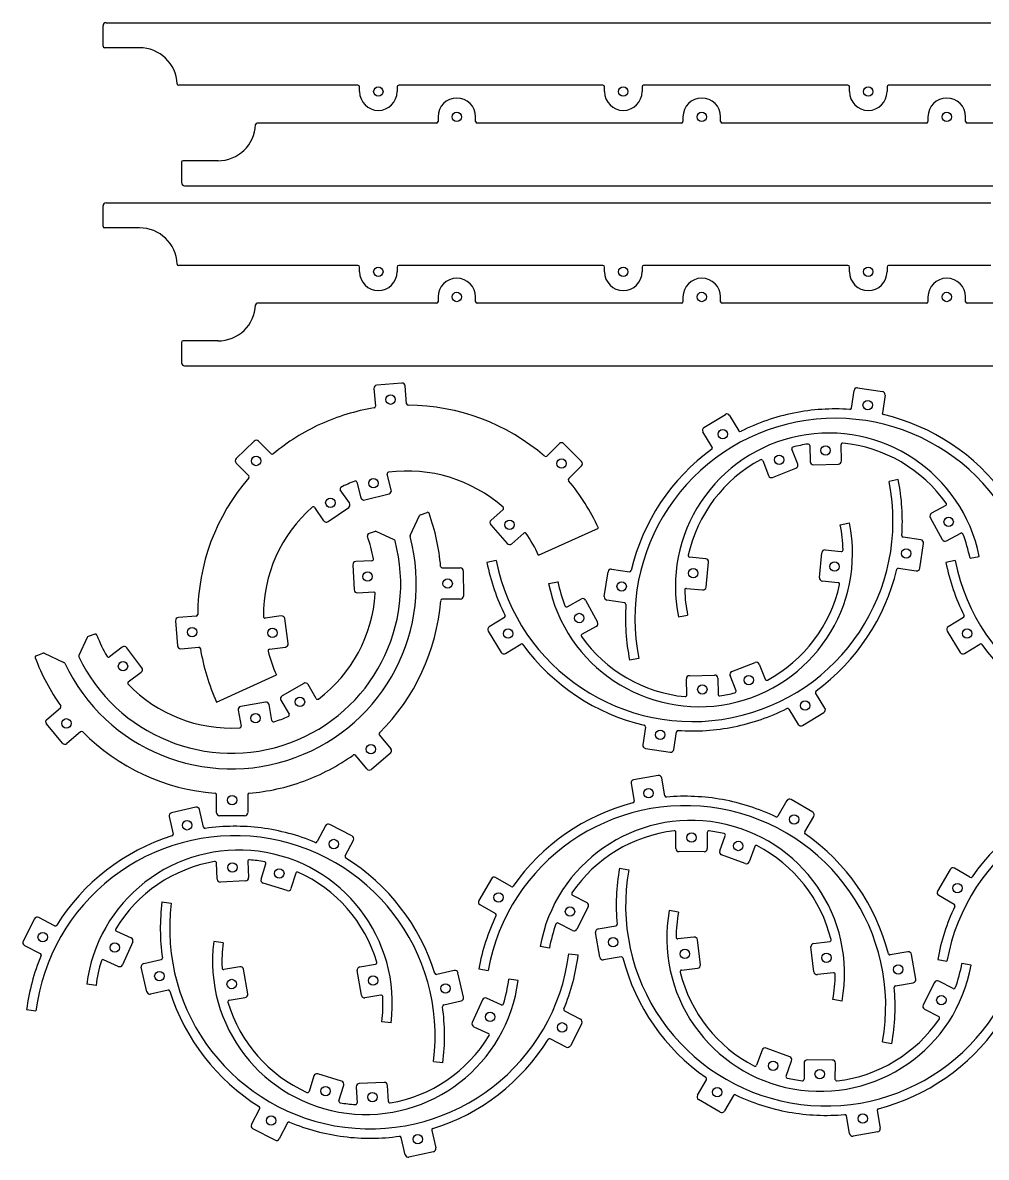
# Model space of a CAD drawing. Header units: millimetres. Extents: x -311 to 307, y -359 to 12.
# Drawn here: x -311.2 to -3.4, y -350.1 to 12.1 of the extents above; entities that cross this region are included whole.
import ezdxf

# ---------------------------------------------------------------- set-up
doc = ezdxf.new("R2010")
doc.units = ezdxf.units.MM
doc.header["$MEASUREMENT"] = 0
doc.layers.add('Default', color=18, linetype='Continuous', true_color=0x000000)

msp = doc.modelspace()

# ---------------------------------------------------------------- linework, layer by layer
at = {"layer": 'Default'}
for p, q in [((-285.52, 4.63), (-285.52, 11.13)), ((-284.52, 12.13), (-2.02, 12.13)), ((-273.84, 4.13), (-285.02, 4.13)), ((-204.1, -7.87), (-261.35, -7.87)), ((-203.6, -9.87), (-203.6, -8.37)), ((-191.6, -8.37), (-191.6, -9.87)), ((-125.87, -7.87), (-191.1, -7.87)), ((-125.37, -9.87), (-125.37, -8.37)), ((-113.37, -8.37), (-113.37, -9.87)), ((-47.64, -7.87), (-112.87, -7.87)), ((-47.14, -9.87), (-47.14, -8.37)), ((-35.14, -8.37), (-35.14, -9.87)), ((-2.02, -7.87), (-34.64, -7.87)), ((-178.54, -17.93), (-178.54, -19.43)), ((-166.54, -19.43), (-166.54, -17.93)), ((-100.31, -17.93), (-100.31, -19.43)), ((-88.31, -19.43), (-88.31, -17.93)), ((-22.07, -17.93), (-22.07, -19.43)), ((-10.07, -19.43), (-10.07, -17.93)), ((-179.04, -19.93), (-236.28, -19.93)), ((-100.81, -19.93), (-166.04, -19.93)), ((-22.57, -19.93), (-87.81, -19.93)), ((23.04, -19.93), (-9.57, -19.93)), ((-260.46, -32.43), (-260.46, -38.93)), ((-248.77, -31.93), (-259.96, -31.93)), ((-259.46, -39.93), (23.04, -39.93)), ((-285.52, -52.89), (-285.52, -46.39)), ((-284.52, -45.39), (-2.02, -45.39)), ((-273.84, -53.39), (-285.02, -53.39)), ((-204.1, -65.39), (-261.35, -65.39)), ((-203.6, -67.39), (-203.6, -65.89)), ((-191.6, -65.89), (-191.6, -67.39)), ((-125.87, -65.39), (-191.1, -65.39)), ((-125.37, -67.39), (-125.37, -65.89)), ((-113.37, -65.89), (-113.37, -67.39)), ((-47.64, -65.39), (-112.87, -65.39)), ((-47.14, -67.39), (-47.14, -65.89)), ((-35.14, -65.89), (-35.14, -67.39)), ((-2.02, -65.39), (-34.64, -65.39)), ((-178.54, -75.44), (-178.54, -76.94)), ((-166.54, -76.94), (-166.54, -75.44)), ((-100.31, -75.44), (-100.31, -76.94)), ((-88.31, -76.94), (-88.31, -75.44)), ((-22.07, -75.44), (-22.07, -76.94)), ((-10.07, -76.94), (-10.07, -75.44)), ((-179.04, -77.44), (-236.28, -77.44)), ((-100.81, -77.44), (-166.04, -77.44)), ((-22.57, -77.44), (-87.81, -77.44)), ((23.04, -77.44), (-9.57, -77.44)), ((-260.46, -89.94), (-260.46, -96.44)), ((-248.77, -89.44), (-259.96, -89.44)), ((-259.46, -97.44), (23.04, -97.44)), ((-199, -104.61), (-198.55, -110.32)), ((-188.58, -109.54), (-189.03, -103.83)), ((-46.53, -110.91), (-45.67, -105.25)), ((-35.78, -106.75), (-36.64, -112.41)), ((-85.41, -113.25), (-82.43, -118.14)), ((-90.96, -123.35), (-93.95, -118.46)), ((-231.87, -125.51), (-235.88, -121.43)), ((-139.72, -122.26), (-143.8, -126.27)), ((-59.82, -122.87), (-59.7, -128.03)), ((-49.7, -127.79), (-49.82, -122.63)), ((-63.66, -128.83), (-65.54, -124.02)), ((-243.02, -128.44), (-239, -132.52)), ((-136.79, -133.4), (-132.71, -129.39)), ((-74.86, -127.67), (-72.97, -132.48)), ((-193.46, -137.02), (-194.75, -132.02)), ((-206.82, -141.2), (-209.74, -136.95)), ((-204.43, -134.52), (-203.14, -139.52)), ((-217.98, -142.61), (-215.06, -146.87)), ((-184.17, -144.98), (-182.02, -144.19)), ((-157.77, -143.32), (-161.64, -146.74)), ((-16.37, -142.04), (-20.92, -144.49)), ((-187.4, -151.6), (-184.45, -145.24)), ((-198.65, -150.28), (-200.8, -151.07)), ((-192.52, -152.96), (-198.26, -150.3)), ((-155.01, -154.23), (-151.14, -150.81)), ((-24.32, -152.97), (-29.98, -152.11)), ((-16.17, -153.29), (-11.62, -150.84)), ((-93.05, -159.01), (-98.19, -158.5)), ((-54.88, -156.18), (-49.74, -156.69)), ((-199.63, -159.62), (-204.79, -159.9)), ((-177.19, -161.92), (-171.47, -161.91)), ((-123.09, -162.29), (-117.43, -163.15)), ((-31.48, -161.99), (-25.82, -162.85)), ((-50.72, -166.64), (-55.86, -166.14)), ((-204.24, -169.88), (-199.08, -169.6)), ((-99.17, -168.45), (-94.03, -168.96)), ((-171.45, -171.91), (-177.17, -171.92)), ((-137.29, -174.31), (-132.75, -171.85)), ((-118.93, -173.04), (-124.59, -172.18)), ((-255.74, -177.3), (-261.44, -177.75)), ((-228.59, -177.27), (-233.71, -177.94)), ((-157.29, -177.73), (-162.17, -180.71)), ((-128, -180.65), (-132.54, -183.11)), ((-10.72, -177.73), (-15.61, -180.71)), ((-290.55, -184.13), (-293.21, -189.87)), ((-288.11, -183.08), (-290.27, -183.87)), ((-279.36, -187.24), (-283.48, -190.35)), ((-260.66, -187.72), (-254.95, -187.27)), ((-232.4, -187.86), (-227.28, -187.18)), ((-156.97, -189.25), (-152.08, -186.26)), ((-10.4, -189.25), (-5.51, -186.26)), ((-306.89, -189.96), (-304.74, -189.18)), ((-304.36, -189.19), (-298, -192.14)), ((-277.45, -198.33), (-273.33, -195.21)), ((-75.94, -192.67), (-74.06, -197.48)), ((-217.46, -203.63), (-220.05, -199.16)), ((-99.09, -202.51), (-99.22, -197.35)), ((-89.22, -197.11), (-89.09, -202.27)), ((-83.37, -201.12), (-85.25, -196.31)), ((-54.97, -206.69), (-57.95, -201.8)), ((-231.59, -210.66), (-232.5, -205.57)), ((-228.7, -204.18), (-226.11, -208.65)), ((-303.49, -210.31), (-299.12, -206.62)), ((-242.34, -207.33), (-241.43, -212.42)), ((-66.49, -207), (-63.51, -211.89)), ((-228.62, -210.27), (-228.62, -210.27)), ((-228.62, -210.27), (-228.62, -210.27)), ((-112.28, -212.73), (-113.13, -218.39)), ((-292.67, -214.26), (-297.05, -217.95)), ((-197.27, -215.29), (-193.58, -219.67)), ((-103.25, -219.89), (-102.39, -214.23)), ((-201.23, -226.11), (-204.92, -221.73)), ((-116.9, -230.75), (-115.93, -236.39)), ((-106.07, -234.69), (-107.05, -229.05)), ((-249.29, -240.09), (-249.3, -234.36)), ((-239.3, -234.34), (-239.29, -240.06)), ((-67.15, -236.23), (-70.03, -241.18)), ((-264.43, -241.31), (-263.17, -246.89)), ((-253.41, -244.69), (-254.68, -239.1)), ((-61.39, -246.22), (-58.51, -241.27)), ((-214.46, -244.22), (-217.09, -249.31)), ((-208.2, -253.89), (-205.57, -248.8)), ((-102.56, -251.5), (-102.54, -246.34)), ((-92.54, -246.37), (-92.56, -251.54)), ((-88.58, -252.26), (-86.8, -247.41)), ((-77.41, -250.86), (-79.2, -255.71)), ((-249.04, -261.29), (-249.28, -256.13)), ((-239.29, -255.66), (-239.05, -260.81)), ((-235.04, -261.33), (-233.5, -256.39)), ((-223.95, -259.36), (-225.49, -264.29)), ((-155.19, -263.66), (-160.13, -260.78)), ((-8.65, -260.68), (-13.6, -257.8)), ((-135.59, -266.42), (-130.99, -268.78)), ((-18.63, -266.44), (-13.68, -269.32)), ((-165.17, -269.42), (-160.22, -272.3)), ((-300.97, -276.15), (-306.06, -273.53)), ((-281.25, -277.89), (-276.54, -280.02)), ((-135.57, -277.67), (-140.16, -275.31)), ((-127.42, -277.18), (-121.78, -276.21)), ((-310.64, -282.42), (-305.55, -285.04)), ((-96.8, -279.78), (-101.93, -280.39)), ((-58.58, -281.83), (-53.45, -281.22)), ((-120.08, -286.07), (-125.72, -287.04)), ((-28.48, -284.5), (-34.12, -285.47)), ((-280.65, -289.13), (-285.36, -287.01)), ((-272.54, -288.22), (-266.95, -286.96)), ((-241.83, -289.24), (-246.92, -290.11)), ((-203.55, -289.31), (-198.46, -288.44)), ((-100.75, -290.32), (-95.62, -289.71)), ((-173.35, -290.43), (-178.94, -291.69)), ((-52.27, -291.15), (-57.4, -291.76)), ((-264.75, -296.71), (-270.33, -297.98)), ((-32.42, -295.33), (-26.78, -294.35)), ((-14.04, -296.22), (-18.63, -293.86)), ((-245.22, -299.97), (-240.13, -299.09)), ((-196.77, -298.29), (-201.86, -299.17)), ((-176.73, -301.44), (-171.15, -300.18)), ((-158.33, -301.39), (-163.03, -299.27)), ((-138.14, -303.37), (-133.05, -305.99)), ((-23.2, -302.76), (-18.61, -305.12)), ((-167.14, -308.39), (-162.43, -310.51)), ((-137.63, -314.88), (-142.72, -312.25)), ((-75, -315.83), (-76.79, -320.67)), ((-67.4, -324.13), (-65.62, -319.28)), ((-61.64, -320), (-61.66, -325.16)), ((-51.66, -325.2), (-51.64, -320.04)), ((-218.2, -324.11), (-219.73, -329.04)), ((-95.69, -330.27), (-92.8, -325.32)), ((-210.18, -332.01), (-208.65, -327.08)), ((-204.64, -327.59), (-204.39, -332.75)), ((-194.4, -332.27), (-194.65, -327.11)), ((-84.16, -330.35), (-87.04, -335.3)), ((-238.11, -339.6), (-235.49, -334.51)), ((-47.15, -342.49), (-48.12, -336.85)), ((-38.27, -335.15), (-37.29, -340.79)), ((-226.6, -339.09), (-229.22, -344.18)), ((-189.01, -349.3), (-190.27, -343.72)), ((-180.52, -341.51), (-179.25, -347.1))]:
    msp.add_line(p, q, dxfattribs=at)
for points in [[(-190.11, -102.91), (-198.08, -103.54)], [(-44.53, -104.41), (-36.62, -105.61)], [(-93.61, -117.08), (-86.78, -112.92)], [(-237.3, -121.42), (-243, -127.03)], [(-132.7, -127.97), (-138.31, -122.27)], [(-71.68, -133.04), (-64.23, -130.13)], [(-58.67, -129.01), (-50.67, -128.82)], [(-31.57, -133.75), (-34.51, -134.34)], [(-201.92, -140.24), (-194.17, -138.24)], [(-213.67, -147.12), (-207.07, -142.59)], [(-161.72, -148.15), (-156.42, -154.14)], [(-50.08, -148.17), (-47.14, -147.57)], [(-21.32, -145.85), (-17.52, -152.89)], [(-146.42, -157.91), (-127.31, -149.2)], [(-24.68, -162.01), (-23.48, -154.11)], [(-56.76, -165.04), (-55.98, -157.08)], [(-8.64, -158.83), (-5.7, -158.24)], [(-205.73, -160.95), (-205.3, -168.94)], [(-170.47, -162.91), (-170.45, -170.91)], [(-159.99, -159.59), (-162.93, -160.19)], [(-92.94, -168.06), (-92.16, -160.1)], [(-13.42, -159.59), (-16.36, -160.19)], [(-143.22, -166.91), (-140.27, -166.32)], [(-125.43, -171.04), (-124.23, -163.13)], [(-131.39, -172.26), (-127.59, -179.3)], [(-101.77, -177.57), (-98.83, -176.98)], [(-262.36, -178.83), (-261.73, -186.8)], [(-226.42, -186.06), (-227.46, -178.13)], [(-162.51, -182.08), (-158.34, -188.91)], [(-15.94, -182.08), (-11.78, -188.91)], [(-273.13, -193.81), (-277.96, -187.43)], [(-114.41, -190.8), (-117.35, -191.4)], [(-84.69, -195.02), (-77.24, -192.1)], [(-249.24, -204.79), (-230.13, -196.08)], [(-221.42, -198.8), (-228.34, -202.81)], [(-98.24, -196.33), (-90.24, -196.13)], [(-233.66, -204.76), (-241.53, -206.17)], [(-62.13, -212.23), (-55.3, -208.06)], [(-298.46, -217.83), (-303.61, -211.71)], [(-112.29, -219.53), (-104.39, -220.73)], [(-193.7, -221.08), (-199.82, -226.23)], [(-108.2, -228.23), (-116.09, -229.59)], [(-255.87, -238.35), (-263.68, -240.11)], [(-58.87, -239.9), (-65.79, -235.87)], [(-240.29, -241.07), (-248.29, -241.08)], [(-206.01, -247.45), (-213.12, -243.79)], [(-93.56, -252.53), (-101.56, -252.51)], [(-80.48, -256.3), (-87.99, -253.54)], [(-120.57, -257.82), (-117.62, -258.36)], [(-14.97, -258.16), (-18.99, -265.07)], [(-240, -261.86), (-247.99, -262.24)], [(-226.74, -264.95), (-234.38, -262.58)], [(-161.5, -261.14), (-165.53, -268.05)], [(-266.69, -268.54), (-263.72, -268.91)], [(-130.56, -270.13), (-134.22, -277.24)], [(-101.76, -271.86), (-104.71, -271.33)], [(-307.4, -273.96), (-311.07, -281.07)], [(-126.87, -286.22), (-128.23, -278.34)], [(-276.04, -281.34), (-279.33, -288.63)], [(-247.19, -281.59), (-250.16, -281.21)], [(-94.74, -288.6), (-95.69, -280.65)], [(-142.98, -283.36), (-145.93, -282.83)], [(-136.75, -285.08), (-133.77, -285.46)], [(-58.51, -290.88), (-59.45, -282.94)], [(-25.96, -293.2), (-27.32, -285.31)], [(-271.53, -297.22), (-273.29, -289.42)], [(-18.97, -286.97), (-16.02, -287.5)], [(-8.27, -288.71), (-11.22, -288.17)], [(-239.32, -297.94), (-240.67, -290.05)], [(-203.01, -298.35), (-204.37, -290.47)], [(-170.39, -298.98), (-172.16, -291.18)], [(-165.5, -289.96), (-162.55, -290.49)], [(-152.95, -293.59), (-155.93, -293.21)], [(-287.76, -295.2), (-290.74, -294.82)], [(-19.98, -294.29), (-23.64, -301.41)], [(-164.36, -299.77), (-167.64, -307.07)], [(-49.48, -300.21), (-52.44, -299.68)], [(-309.91, -302.94), (-306.94, -303.32)], [(-193.52, -307.2), (-196.5, -306.82)], [(-132.62, -307.33), (-136.28, -314.45)], [(-36.58, -313.18), (-33.63, -313.71)], [(-66.21, -318), (-73.72, -315.23)], [(-179.96, -319.49), (-176.99, -319.87)], [(-52.63, -319.03), (-60.63, -319)], [(-209.31, -325.83), (-216.95, -323.45)], [(-195.7, -326.16), (-203.69, -326.54)], [(-88.41, -335.66), (-95.33, -331.64)], [(-230.57, -344.61), (-237.68, -340.95)], [(-38.11, -341.95), (-45.99, -343.31)], [(-180.01, -348.29), (-187.81, -350.06)]]:
    msp.add_lwpolyline(points, dxfattribs=at)
for centre in [(-197.6, -9.87), (-119.37, -9.87), (-41.14, -9.87), (-172.54, -17.93), (-94.31, -17.93), (-16.07, -17.93), (-197.6, -67.39), (-119.37, -67.39), (-41.14, -67.39), (-172.54, -75.44), (-94.31, -75.44), (-16.07, -75.44), (-193.7, -108.21), (-41.32, -109.96), (-87.6, -119.27), (-54.78, -124.42), (-236.65, -127.79), (-69.59, -127.4), (-139.07, -128.63), (-199.17, -134.88), (-212.92, -141.15), (-155.7, -148.17), (-15.46, -147.23), (-29.03, -157.31), (-97.03, -163.64), (-51.89, -161.5), (-201.02, -164.7), (-175.46, -166.92), (-119.89, -167.83), (-133.45, -177.92), (-257.06, -182.42), (-231.4, -182.68), (-156.16, -182.89), (-9.59, -182.89), (-279.14, -193.33), (-79.32, -197.75), (-94.13, -200.73), (-222.62, -204.7), (-61.32, -205.88), (-297.21, -211.55), (-236.8, -209.9), (-107.59, -215.19), (-199.98, -219.83), (-244.3, -236.07), (-111.3, -233.84), (-258.67, -244.1), (-64.84, -242.21), (-211.85, -250.07), (-97.55, -248.02), (-82.68, -250.7), (-244.21, -257.56), (-229.22, -259.47), (-12.66, -264.13), (-159.19, -267.11), (-136.39, -271.63), (-304.79, -279.8), (-281.79, -283.14), (-122.63, -281.43), (-99.68, -285.16), (-54.51, -286.38), (-31.57, -290.11), (-267.53, -292.22), (-244.43, -294.76), (-199.26, -293.65), (-176.15, -296.19), (-17.8, -299.91), (-161.9, -305.27), (-138.9, -308.6), (-71.52, -320.84), (-56.65, -323.52), (-214.46, -328.94), (-199.48, -330.85), (-89.35, -329.33), (-231.83, -338.34), (-42.9, -337.7), (-185.01, -344.3)]:
    msp.add_circle(centre, 1.5, dxfattribs=at)
for centre, radius, start, end in [((-284.52, 11.13), 1, 90, 180), ((-285.02, 4.63), 0.5, 180, 270), ((-273.84, -7.88), 12, 2.2946, 90.3042), ((-261.35, -7.37), 0.5, 182.2946, 270), ((-204.1, -8.37), 0.5, 0, 90), ((-197.6, -9.87), 6, 180, 0), ((-191.1, -8.37), 0.5, 90, 180), ((-125.87, -8.37), 0.5, 0, 90), ((-119.37, -9.87), 6, 180, 0), ((-112.87, -8.37), 0.5, 90, 180), ((-47.64, -8.37), 0.5, 0, 90), ((-41.14, -9.87), 6, 180, 0), ((-34.64, -8.37), 0.5, 90, 180), ((-172.54, -17.93), 6, 360, 180), ((-94.31, -17.93), 6, 360, 180), ((-16.07, -17.93), 6, 360, 180), ((-248.77, -19.93), 12, 269.6958, 357.7054), ((-236.28, -20.43), 0.5, 90, 177.7054), ((-179.04, -19.43), 0.5, 270, 0), ((-166.04, -19.43), 0.5, 180, 270), ((-100.81, -19.43), 0.5, 270, 360), ((-87.81, -19.43), 0.5, 180, 270), ((-22.57, -19.43), 0.5, 270, 360), ((-9.57, -19.43), 0.5, 180, 270), ((-259.96, -32.43), 0.5, 90, 180), ((-259.46, -38.93), 1, 180, 270), ((-284.52, -46.39), 1, 90, 180), ((-285.02, -52.89), 0.5, 180, 270), ((-273.84, -65.39), 12, 2.2946, 90.3042), ((-261.35, -64.89), 0.5, 182.2946, 270), ((-204.1, -65.89), 0.5, 0, 90), ((-197.6, -67.39), 6, 180, 0), ((-191.1, -65.89), 0.5, 90, 180), ((-125.87, -65.89), 0.5, 0, 90), ((-119.37, -67.39), 6, 180, 0), ((-112.87, -65.89), 0.5, 90, 180), ((-47.64, -65.89), 0.5, 0, 90), ((-41.14, -67.39), 6, 180, 0), ((-34.64, -65.89), 0.5, 90, 180), ((-172.54, -75.44), 6, 360, 180), ((-94.31, -75.44), 6, 360, 180), ((-16.07, -75.44), 6, 360, 180), ((-248.77, -77.44), 12, 269.6958, 357.7054), ((-236.28, -77.94), 0.5, 90, 177.7054), ((-179.04, -76.94), 0.5, 270, 0), ((-166.04, -76.94), 0.5, 180, 270), ((-100.81, -76.94), 0.5, 270, 0), ((-87.81, -76.94), 0.5, 180, 270), ((-22.57, -76.94), 0.5, 270, 0), ((-9.57, -76.94), 0.5, 180, 270), ((-259.96, -89.94), 0.5, 90, 180), ((-259.46, -96.44), 1, 180, 270), ((-198, -104.54), 1, 94.5087, 184.5089), ((-190.03, -103.91), 1, 4.5089, 94.5087), ((-44.68, -105.4), 1, 81.3787, 171.3789), ((-36.77, -106.6), 1, 351.3789, 81.3787), ((-188.28, -177), 67, 99.1825, 114.5088), ((-199.05, -110.36), 0.5, 279.1825, 4.5089), ((-188.08, -109.5), 0.5, 184.5089, 269.835), ((-188.28, -177), 67, 49.1825, 89.835), ((-51.67, -178.18), 67, 86.0526, 101.3787), ((-47.02, -110.84), 0.5, 266.0526, 351.3789), ((-51.67, -178.18), 64, 101.3787, 191.3787), ((-86.26, -113.77), 1, 31.3785, 121.3788), ((-51.67, -178.18), 67, 101.3787, 116.7049), ((-51.67, -178.18), 64, 11.3787, 101.3787), ((-36.15, -112.49), 0.5, 171.3789, 256.7049), ((-51.67, -178.18), 67, 36.0526, 76.7049), ((-188.28, -177), 67, 114.5088, 129.835), ((-93.09, -117.94), 1, 121.3788, 211.3785), ((-82, -117.88), 0.5, 211.3785, 296.7049), ((-53.74, -167.9), 49, 11.3787, 101.3787), ((-236.6, -122.13), 1, 44.5086, 134.5088), ((-139.02, -122.97), 1, 44.5088, 134.5086), ((-53.74, -167.9), 49, 101.3787, 191.3787), ((-53.74, -167.9), 46, 101.3787, 104.4357), ((-53.74, -167.9), 46, 98.3217, 101.3787), ((-60.32, -122.88), 0.5, 1.3786, 98.3217), ((-49.32, -122.62), 0.5, 84.4357, 181.3785), ((-53.74, -167.9), 46, 35.3218, 84.4357), ((-231.51, -125.16), 0.5, 224.5086, 309.835), ((-144.15, -125.91), 0.5, 229.1825, 314.5086), ((-51.67, -178.18), 67, 126.0526, 166.7049), ((-91.39, -123.61), 0.5, 306.0526, 31.3785), ((-65.08, -123.84), 0.5, 104.4357, 201.3789), ((-242.3, -127.74), 1, 134.5088, 224.5086), ((-133.41, -128.67), 1, 314.5086, 44.5088), ((-53.74, -167.9), 46, 118.3218, 167.4356), ((-75.32, -127.85), 0.5, 21.379, 118.3218), ((-64.59, -129.2), 1, 291.3788, 21.3789), ((-58.7, -128.01), 1, 181.3786, 271.3786), ((-50.7, -127.82), 1, 271.3786, 1.3785), ((-188.28, -177), 67, 139.1825, 179.835), ((-239.36, -132.87), 0.5, 319.1825, 44.5086), ((-194.27, -131.89), 0.5, 97.5657, 194.5084), ((-188.28, -177), 46, 48.4518, 97.5657), ((-136.44, -133.76), 0.5, 134.5086, 219.835), ((-72.04, -132.11), 1, 201.379, 291.3788), ((-97.25, -146.97), 67, 356.0526, 11.3787), ((-209.33, -136.66), 0.5, 117.5657, 214.5088), ((-188.28, -177), 46, 114.5088, 117.5657), ((-188.28, -177), 46, 111.4518, 114.5088), ((-204.92, -134.65), 0.5, 14.5087, 111.4518), ((-194.42, -137.27), 1, 284.5086, 14.5084), ((-188.28, -177), 67, 24.5088, 39.835), ((-97.25, -146.97), 64, 281.3787, 11.3787), ((-207.64, -141.77), 1, 304.5089, 34.5088), ((-202.17, -139.27), 1, 194.5087, 284.5086), ((-188.28, -177), 46, 131.4518, 180.5657), ((-218.4, -142.89), 0.5, 34.5091, 131.4518), ((-181.85, -144.66), 0.5, 19.7013, 110.1321), ((-244.46, -167.08), 67, 4.8058, 19.7013), ((-158.1, -142.94), 0.5, 311.5086, 48.4518), ((-20.44, -145.37), 1, 118.3786, 208.3791), ((-16.61, -141.6), 0.5, 298.3786, 35.3218), ((-214.23, -146.3), 1, 214.5091, 304.5089), ((-184, -145.45), 0.5, 110.1321, 155.132), ((-160.97, -147.49), 1, 131.5086, 221.5092), ((-95.18, -157.24), 49, 281.3787, 11.3787), ((-95.18, -157.24), 46, 1.3218, 11.3787), ((-244.46, -167.08), 59, 290.1321, 14.869), ((-200.63, -151.54), 0.5, 110.1321, 199.516), ((-244.46, -167.08), 46, 10.0749, 19.516), ((-198.47, -150.75), 0.5, 65.1323, 110.1321), ((-186.95, -151.81), 0.5, 155.132, 194.869), ((-150.81, -151.18), 0.5, 34.5657, 131.5088), ((-188.28, -177), 46, 24.5088, 34.5657), ((-29.91, -151.61), 0.5, 176.0526, 261.3789), ((-11.38, -151.28), 0.5, 21.4357, 118.3788), ((-53.74, -167.9), 46, 11.3787, 21.4357), ((-244.46, -167.08), 54, 290.1321, 14.798), ((-192.73, -153.41), 0.5, 14.798, 65.1323), ((-155.67, -153.48), 1, 221.5092, 311.5088), ((-24.47, -153.96), 1, 351.3787, 81.3789), ((-16.64, -152.41), 1, 208.3791, 298.3788), ((-199.66, -159.12), 0.5, 273.132, 10.0749), ((-98.14, -158.01), 0.5, 167.4356, 264.3788), ((-93.15, -160), 1, 354.3783, 84.3788), ((-54.98, -157.18), 1, 84.3786, 174.3783), ((-49.69, -156.19), 0.5, 264.3786, 1.3218), ((-204.74, -160.9), 1, 93.132, 183.1317), ((-177.19, -161.42), 0.5, 184.8058, 270.1323), ((-171.47, -162.91), 1, 0.1321, 90.1323), ((-97.25, -146.97), 67, 191.3787, 206.7049), ((-97.25, -146.97), 64, 191.3787, 281.3787), ((-123.24, -163.28, -9.27), 1, 81.3789, 171.3787), ((-117.36, -162.66), 0.5, 261.3789, 346.7049), ((-97.25, -146.97), 67, 306.0526, 346.7049), ((-31.56, -162.49), 0.5, 81.3789, 166.7049), ((-25.67, -161.86), 1, 261.3789, 351.3787), ((49.32, -146.97), 67, 191.3787, 206.7049), ((49.32, -146.97), 64, 191.3787, 281.3787), ((-95.18, -157.24), 46, 191.3787, 201.4357), ((-55.76, -165.14), 1, 174.3783, 264.3788), ((-244.46, -167.08), 46, 307.0749, 356.1892), ((-204.3, -168.88), 1, 183.1317, 273.1322), ((-199.06, -170.1), 0.5, 356.1892, 93.1322), ((-95.18, -157.24), 49, 191.3787, 281.3787), ((-99.22, -168.95), 0.5, 84.3786, 181.3218), ((-53.74, -167.9), 46, 181.3218, 191.3787), ((-93.93, -167.97), 1, 264.3786, 354.3783), ((-95.18, -157.24), 46, 298.3218, 347.4356), ((-50.77, -167.14), 0.5, 347.4356, 84.3788), ((-244.46, -167.08), 67, 314.8058, 355.4584), ((-177.17, -172.42), 0.5, 90.1323, 175.4584), ((-171.45, -170.91), 1, 270.1323, 0.1321), ((-132.27, -172.73), 1, 28.3791, 118.3788), ((-124.44, -171.19), 1, 171.3787, 261.3789), ((-119.01, -173.53), 0.5, 356.0526, 81.3789), ((-51.67, -178.18), 67, 176.0526, 191.3787), ((-255.78, -176.8), 0.5, 274.5089, 359.835), ((-233.77, -177.45), 0.5, 180.5657, 277.5089), ((-228.46, -178.26), 1, 7.5084, 97.5089), ((-157.55, -177.3), 0.5, 301.3785, 26.7049), ((-137.53, -173.87), 0.5, 201.4357, 298.3788), ((-10.98, -177.3), 0.5, 301.3785, 26.7049), ((-261.36, -178.75), 1, 94.5089, 184.5087), ((-161.65, -181.56), 1, 121.3785, 211.3788), ((-128.47, -179.77), 1, 298.3786, 28.3791), ((-15.09, -181.56), 1, 121.3785, 211.3788), ((-290.1, -184.34), 0.5, 110.1321, 155.1319), ((-287.94, -183.55), 0.5, 20.7482, 110.1321), ((-244.46, -167.08), 46, 200.7482, 210.1893), ((-132.3, -183.55), 0.5, 118.3786, 215.3218), ((-95.18, -157.24), 46, 215.3218, 264.4357), ((-278.76, -188.03), 1, 37.1325, 127.1322), ((-260.74, -186.72), 1, 184.5087, 274.5089), ((-254.91, -187.77), 0.5, 9.1825, 94.5089), ((-188.28, -177), 67, 189.1825, 204.5088), ((-232.33, -188.35), 0.5, 97.5087, 194.4518), ((-227.41, -186.19), 1, 277.5087, 7.5084), ((-151.82, -186.69), 0.5, 36.0526, 121.3785), ((-97.25, -146.97), 67, 216.0526, 256.7049), ((-5.25, -186.69), 0.5, 36.0526, 121.3785), ((49.32, -146.97), 67, 216.0526, 256.7049), ((-306.72, -190.43), 0.5, 110.1321, 200.5629), ((-244.46, -167.08), 67, 200.5629, 215.4584), ((-304.57, -189.64), 0.5, 65.1322, 110.1321), ((-292.76, -190.08), 0.5, 155.1319, 205.4662), ((-244.46, -167.08), 54, 205.4662, 290.1321), ((-283.79, -189.96), 0.5, 210.1893, 307.1322), ((-188.28, -177), 46, 194.4518, 204.5088), ((-157.49, -188.39), 1, 211.3788, 301.3785), ((-10.92, -188.39), 1, 211.3788, 301.3785), ((-298.21, -192.59), 0.5, 25.3952, 65.1322), ((-244.46, -167.08), 59, 205.3952, 290.1321), ((-273.93, -194.41), 1, 307.132, 37.1325), ((-84.32, -195.95), 1, 111.3788, 201.3789), ((-76.87, -193.03), 1, 21.379, 111.3788), ((-277.15, -198.73), 0.5, 127.132, 224.075), ((-244.46, -167.08), 46, 224.075, 273.1893), ((-220.92, -199.66), 1, 30.1324, 120.1322), ((-98.22, -197.33), 1, 91.3786, 181.3785), ((-90.22, -197.13), 1, 1.3786, 91.3786), ((-73.59, -197.29), 0.5, 201.379, 298.3218), ((-227.84, -203.68), 1, 120.1322, 210.1322), ((-99.59, -202.53), 0.5, 264.4357, 1.3785), ((-88.59, -202.26), 0.5, 181.3786, 278.3217), ((-95.18, -157.24), 46, 278.3217, 281.3787), ((-95.18, -157.24), 46, 281.3787, 284.4357), ((-83.84, -201.3), 0.5, 284.4357, 21.3789), ((-57.52, -201.54), 0.5, 126.0526, 211.3785), ((-299.44, -206.23), 0.5, 310.1319, 35.4584), ((-241.36, -207.16), 1, 100.132, 190.1319), ((-233.48, -205.75), 1, 10.132, 100.132), ((-217.03, -203.38), 0.5, 210.1324, 307.0749), ((-244.46, -167.08), 46, 290.1321, 293.1893), ((-226.54, -208.9), 0.5, 293.1893, 30.1322), ((-97.25, -146.97), 67, 281.3787, 296.7049), ((-66.91, -207.27), 0.5, 31.3785, 116.7049), ((-55.82, -207.21), 1, 301.3788, 31.3785), ((-302.85, -211.07), 1, 130.1319, 220.1321), ((-241.93, -212.51), 0.5, 273.1893, 10.1319), ((-231.1, -210.57), 0.5, 190.132, 287.0749), ((-244.46, -167.08), 46, 287.0749, 290.1321), ((-112.77, -212.66), 0.5, 351.3789, 76.7049), ((-97.25, -146.97), 67, 266.0526, 281.3787), ((-62.65, -211.37), 1, 211.3785, 301.3788), ((-292.35, -214.64), 0.5, 44.8058, 130.1319), ((-244.46, -167.08), 67, 224.8058, 265.4584), ((-196.89, -214.97), 0.5, 134.8058, 220.1319), ((-101.89, -214.3), 0.5, 86.0526, 171.3789), ((-297.69, -217.19), 1, 220.1321, 310.1319), ((-194.35, -220.31), 1, 310.1321, 40.1319), ((-112.14, -218.54), 1, 171.3789, 261.3787), ((-104.24, -219.74), 1, 261.3787, 351.3789), ((-244.46, -167.08), 67, 290.1321, 305.4584), ((-205.3, -222.06), 0.5, 40.1319, 125.4584), ((-200.46, -225.47), 1, 220.1319, 310.1321), ((-244.46, -167.08), 67, 274.8058, 290.1321), ((-115.92, -230.58), 1, 99.7874, 189.7871), ((-108.03, -229.22), 1, 9.7871, 99.7874), ((-249.8, -234.36), 0.5, 0.1323, 85.4584), ((-238.8, -234.34), 0.5, 94.8058, 180.1323), ((-105.58, -234.61), 0.5, 189.7871, 275.1135), ((-99.57, -301.83), 67, 79.7873, 95.1135), ((46.97, -298.85), 64, 79.7873, 169.7873), ((46.97, -298.85), 67, 104.4612, 145.1135), ((-255.65, -239.32), 1, 12.7424, 102.7426), ((-99.57, -301.83), 64, 79.7873, 169.7873), ((-99.57, -301.83), 67, 104.4612, 145.1135), ((-116.42, -236.48), 0.5, 284.4612, 9.7871), ((-99.57, -301.83), 64, 349.7873, 79.7873), ((-99.57, -301.83), 67, 64.4612, 79.7873), ((-66.29, -236.74), 1, 59.7873, 149.7875), ((-263.46, -241.09), 1, 102.7426, 192.7424), ((-248.29, -240.08), 1, 180.1323, 270.1321), ((-240.29, -240.07), 1, 270.1321, 0.1323), ((-97.71, -291.52), 49, 79.7873, 169.7873), ((-70.47, -240.93), 0.5, 244.4612, 329.7875), ((-59.38, -240.76), 1, 329.7875, 59.7873), ((-252.93, -244.58), 0.5, 192.7424, 278.0687), ((-243.45, -311.41), 67, 82.7426, 98.0687), ((-243.45, -311.41), 67, 67.4164, 82.7426), ((-213.57, -244.68), 1, 62.7425, 152.7428), ((-97.71, -291.52), 46, 96.7304, 145.8442), ((-103.04, -246.33), 0.5, 359.7876, 96.7304), ((-92.04, -246.38), 0.5, 82.8443, 179.7875), ((-97.71, -291.52), 46, 79.7873, 82.8443), ((-97.71, -291.52), 46, 76.7303, 79.7873), ((-97.71, -291.52), 49, 349.7873, 79.7873), ((-60.96, -246.47), 0.5, 149.7875, 235.1135), ((-243.45, -311.41), 64, 82.7426, 172.7426), ((-243.45, -311.41), 67, 107.4165, 148.0687), ((-263.66, -247), 0.5, 287.4165, 12.7424), ((-243.45, -311.41), 64, 352.7426, 82.7426), ((-217.53, -249.08), 0.5, 247.4164, 332.7428), ((-206.46, -248.34), 1, 332.7428, 62.7425), ((-87.26, -247.24), 0.5, 339.7872, 76.7303), ((-99.57, -301.83), 67, 14.4612, 55.1135), ((-242.13, -301.01), 49, 82.7426, 172.7426), ((-242.13, -301.01), 49, 352.7426, 82.7426), ((-101.56, -251.51), 1, 179.7876, 269.7874), ((-93.56, -251.53), 1, 269.7874, 359.7875), ((-87.64, -252.6), 1, 159.7872, 249.7872), ((-76.94, -251.04), 0.5, 62.8443, 159.7871), ((-97.71, -291.52), 46, 13.7304, 62.8443), ((-242.13, -301.01), 46, 99.6856, 148.7995), ((-249.78, -256.16), 0.5, 2.7428, 99.6856), ((-238.8, -255.63), 0.5, 85.7996, 182.7427), ((-242.13, -301.01), 46, 82.7426, 85.7996), ((-242.13, -301.01), 46, 79.6856, 82.7426), ((-233.98, -256.24), 0.5, 342.7425, 79.6856), ((-207.75, -254.12), 0.5, 152.7428, 238.0687), ((-243.45, -311.41), 67, 17.4165, 58.0687), ((-80.13, -255.37), 1, 249.7872, 339.7871), ((-223.48, -259.51), 0.5, 65.7995, 162.7423), ((-242.13, -301.01), 46, 16.6857, 65.7995), ((-160.64, -261.64), 1, 59.7875, 149.7873), ((-54.63, -269.7), 67, 169.7873, 185.1135), ((-54.63, -269.7), 64, 169.7873, 259.7873), ((-14.1, -258.66), 1, 59.7875, 149.7873), ((-8.4, -260.25), 0.5, 239.7875, 325.1135), ((-248.04, -261.25), 1, 182.7428, 272.7427), ((-240.05, -260.86), 1, 272.7427, 2.7427), ((-234.08, -261.62), 1, 162.7425, 252.7425), ((-226.44, -264), 1, 252.7425, 342.7423), ((-154.93, -263.23), 0.5, 239.7875, 325.1135), ((-135.36, -265.97), 0.5, 145.8442, 242.7874), ((-18.13, -265.57), 1, 149.7873, 239.7875), ((-200.23, -277), 67, 172.7426, 188.0687), ((-200.23, -277), 64, 172.7426, 262.7426), ((-164.66, -268.56), 1, 149.7873, 239.7875), ((-131.45, -269.67), 1, 332.7869, 62.7874), ((-56.49, -280.02), 49, 169.7873, 259.7873), ((46.97, -298.85), 67, 154.4612, 169.7873), ((-13.93, -269.75), 0.5, 334.4612, 59.7875), ((-306.51, -274.42), 1, 62.7428, 152.7425), ((-99.57, -301.83), 67, 154.4612, 169.7873), ((-160.47, -272.73), 0.5, 334.4612, 59.7875), ((-140.39, -275.76), 0.5, 62.7872, 159.7304), ((-56.49, -280.02), 46, 169.7873, 179.8443), ((-300.74, -275.71), 0.5, 242.7428, 328.0687), ((-281.05, -277.44), 0.5, 148.7995, 245.7427), ((-97.71, -291.52), 46, 159.7304, 169.7873), ((-135.11, -276.79), 1, 242.7872, 332.7869), ((-127.25, -278.17), 1, 99.7871, 189.7874), ((-121.86, -275.72), 0.5, 279.7871, 5.1135), ((-310.18, -281.53), 1, 152.7425, 242.7428), ((-276.95, -280.93), 1, 335.7422, 65.7427), ((-201.56, -287.4), 49, 172.7426, 262.7426), ((-201.56, -287.4), 46, 172.7426, 182.7995), ((-101.99, -279.89), 0.5, 179.8443, 276.7874), ((-96.68, -280.77), 1, 6.7877, 96.7874), ((-54.63, -269.7), 64, 259.7873, 349.7873), ((-58.46, -282.82), 1, 96.7872, 186.7877), ((-53.51, -280.72), 0.5, 276.7872, 13.7304), ((-243.45, -311.41), 67, 157.4164, 172.7426), ((-305.77, -285.48), 0.5, 337.4164, 62.7428), ((-200.23, -277), 64, 262.7426, 352.7426), ((-200.23, -277), 67, 337.4164, 352.7426), ((-119.99, -286.56), 0.5, 14.4612, 99.7871), ((-34.21, -284.98), 0.5, 194.4612, 279.7871), ((-28.31, -285.48, -9.27), 1, 9.7874, 99.7871), ((-242.13, -301.01), 46, 162.6856, 172.7426), ((-285.57, -287.47), 0.5, 65.7425, 162.6856), ((-280.24, -288.22), 1, 245.7425, 335.7422), ((-272.32, -289.2), 1, 102.7424, 192.7426), ((-267.06, -286.47), 0.5, 282.7424, 8.0687), ((-247, -289.62), 0.5, 182.7995, 279.7427), ((-241.66, -290.22), 1, 9.743, 99.7427), ((-203.38, -290.3), 1, 99.7425, 189.743), ((-198.55, -287.94), 0.5, 279.7425, 16.6857), ((-125.89, -286.05), 1, 189.7874, 279.7871), ((-54.63, -269.7), 67, 194.4612, 235.1135), ((-95.74, -288.72), 1, 276.7872, 6.7877), ((-56.49, -280.02), 49, 259.7873, 349.7873), ((-56.49, -280.02), 46, 339.7304, 349.7873), ((-179.05, -291.2), 0.5, 197.4165, 282.7424), ((-173.13, -291.4), 1, 12.7426, 102.7424), ((-201.56, -287.4), 46, 342.6856, 352.7426), ((-100.69, -290.82), 0.5, 96.7872, 193.7304), ((-56.49, -280.02), 46, 193.7304, 242.8443), ((-57.52, -290.76), 1, 186.7877, 276.7874), ((-97.71, -291.52), 46, 349.7873, 359.8443), ((-52.21, -291.64), 0.5, 359.8443, 96.7874), ((-26.95, -293.37), 1, 279.7871, 9.7874), ((-264.64, -297.2), 0.5, 17.4165, 102.7424), ((-201.56, -287.4), 49, 262.7426, 352.7426), ((-99.57, -301.83), 67, 349.7873, 5.1135), ((-32.34, -295.82), 0.5, 99.7871, 185.1135), ((-19.09, -294.75), 1, 62.7872, 152.7869), ((-13.81, -295.78), 0.5, 242.7872, 339.7304), ((-270.55, -297), 1, 192.7426, 282.7424), ((-200.23, -277), 67, 197.4165, 238.0687), ((-245.14, -300.46), 0.5, 99.7425, 196.6857), ((-201.56, -287.4), 46, 196.6857, 245.7995), ((-240.3, -298.11), 1, 279.7425, 9.743), ((-202.03, -298.18), 1, 189.743, 279.7427), ((-196.68, -298.79), 0.5, 2.7995, 99.7427), ((-242.13, -301.01), 46, 352.7426, 2.7995), ((-171.37, -299.2), 1, 282.7424, 12.7426), ((-163.45, -300.18), 1, 65.7425, 155.7422), ((-176.62, -301.93), 0.5, 102.7424, 188.0687), ((-243.45, -311.41), 67, 352.7426, 8.0687), ((-158.12, -300.94), 0.5, 245.7425, 342.6856), ((-137.91, -302.92), 0.5, 157.4164, 242.7428), ((-22.75, -301.87), 1, 152.7869, 242.7874), ((-166.73, -307.48), 1, 155.7422, 245.7427), ((-133.51, -306.88), 1, 332.7425, 62.7428), ((-56.49, -280.02), 46, 276.7304, 325.8442), ((-18.84, -305.56), 0.5, 325.8442, 62.7874), ((-201.56, -287.4), 46, 279.6856, 328.7995), ((-162.64, -310.97), 0.5, 328.7995, 65.7427), ((-54.63, -269.7), 67, 284.4612, 325.1135), ((-200.23, -277), 67, 287.4165, 328.0687), ((-142.95, -312.7), 0.5, 62.7428, 148.0687), ((-137.17, -313.99), 1, 242.7428, 332.7425), ((-74.06, -316.17), 1, 69.7872, 159.7871), ((-66.56, -318.94), 1, 339.7872, 69.7872), ((-77.26, -320.5), 0.5, 242.8443, 339.7871), ((-60.64, -320), 1, 89.7874, 179.7875), ((-52.64, -320.03), 1, 359.7876, 89.7874), ((-217.24, -324.41), 1, 72.7425, 162.7423), ((-209.6, -326.78), 1, 342.7425, 72.7425), ((-93.24, -325.07), 0.5, 329.7875, 55.1135), ((-66.93, -324.3), 0.5, 159.7872, 256.7303), ((-56.49, -280.02), 46, 256.7303, 259.7873), ((-56.49, -280.02), 46, 259.7873, 262.8443), ((-62.16, -325.16), 0.5, 262.8443, 359.7875), ((-51.16, -325.2), 0.5, 179.7876, 276.7304), ((-220.21, -328.9), 0.5, 245.7995, 342.7423), ((-203.64, -327.54), 1, 92.7427, 182.7427), ((-195.65, -327.16), 1, 2.7428, 92.7427), ((-209.7, -332.16), 0.5, 162.7425, 259.6856), ((-201.56, -287.4), 46, 259.6856, 262.7426), ((-201.56, -287.4), 46, 262.7426, 265.7996), ((-204.89, -332.77), 0.5, 265.7996, 2.7427), ((-193.9, -332.25), 0.5, 182.7428, 279.6856), ((-94.82, -330.77), 1, 149.7875, 239.7873), ((-83.73, -330.61), 0.5, 64.4612, 149.7875), ((-54.63, -269.7), 67, 244.4612, 259.7873), ((-235.93, -334.28), 0.5, 332.7428, 58.0687), ((-87.91, -334.8), 1, 239.7873, 329.7875), ((-54.63, -269.7), 67, 259.7873, 275.1135), ((-48.62, -336.93), 0.5, 9.7871, 95.1135), ((-37.78, -335.06), 0.5, 104.4612, 189.7871), ((-237.22, -340.06), 1, 152.7428, 242.7425), ((-226.15, -339.32), 0.5, 67.4164, 152.7428), ((-200.23, -277), 67, 247.4164, 262.7426), ((-200.23, -277), 67, 262.7426, 278.0687), ((-190.76, -343.83), 0.5, 12.7424, 98.0687), ((-180.03, -341.4), 0.5, 107.4165, 192.7424), ((-46.16, -342.32), 1, 189.7871, 279.7874), ((-38.28, -340.96), 1, 279.7874, 9.7871), ((-230.11, -343.73), 1, 242.7425, 332.7428), ((-180.23, -347.32), 1, 282.7426, 12.7424), ((-188.03, -349.08), 1, 192.7424, 282.7426)]:
    msp.add_arc(centre, radius, start, end, dxfattribs=at)

doc.saveas('drawing.dxf')
